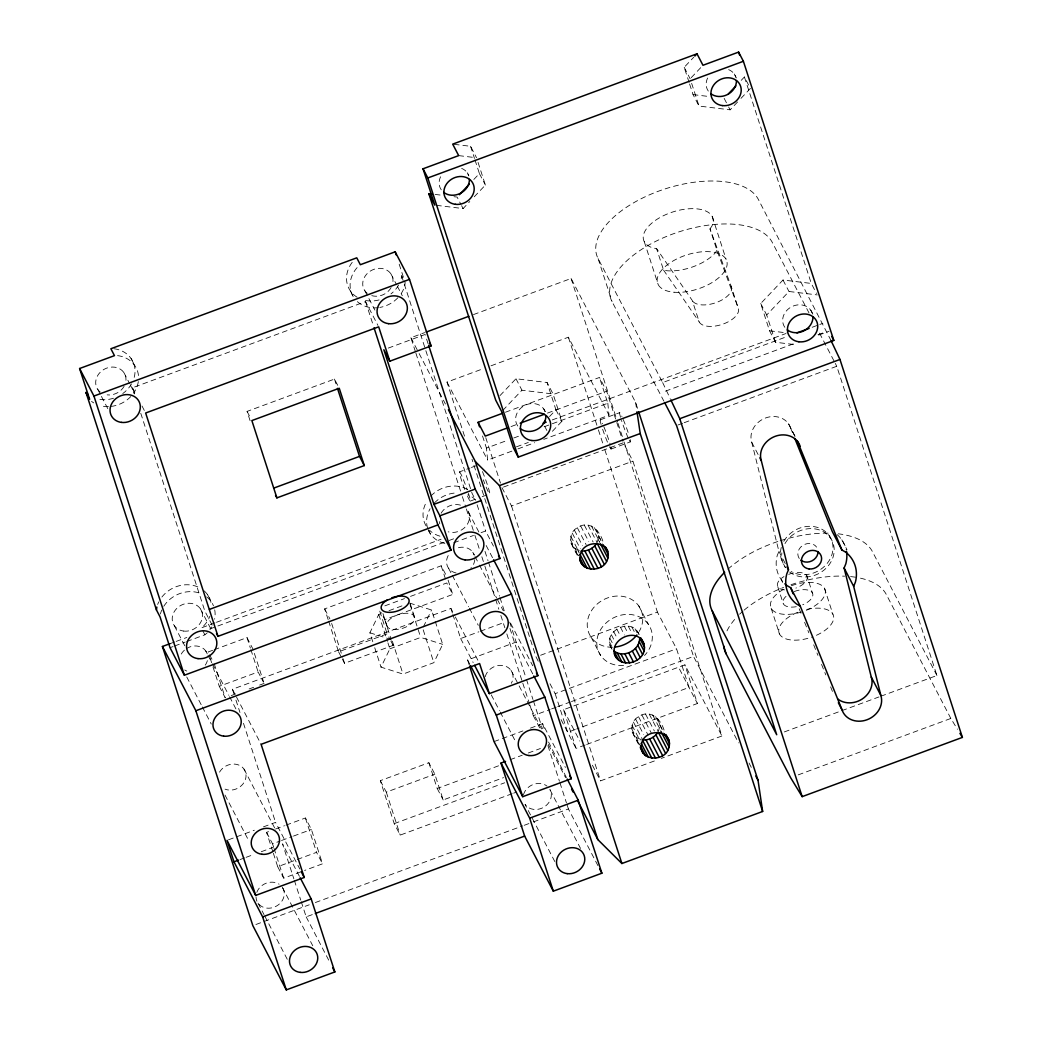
<?xml version="1.0" encoding="UTF-8"?>
<svg xmlns="http://www.w3.org/2000/svg" width="1042" height="1042" viewBox="0 0 1042 1042"><rect width="100%" height="100%" fill="white"/><g stroke="black" fill="none" stroke-linecap="round" stroke-linejoin="round"><path stroke-width="0.75" stroke-dasharray="5 3.75" d="M401.235 278.657L401.587 275.778L405.169 282.656L404.817 285.547A28.538 24.747 -27.5 0 1 400.623 294.417M578.427 555.451C572.071 547.597 565.702 534.598 577.294 527.708C589.485 519.45 600.531 530.886 603.318 542.882M597.392 541.879L598.707 536.278L596.701 530.052M611.563 648.528C600.856 632.116 631.4 616.03 638.902 634.07M639.632 744.418C633.275 736.564 626.919 723.565 638.499 716.675C650.69 708.417 661.748 719.866 664.522 731.849M657.906 719.019L659.925 725.245L658.596 730.846M795.007 436.442L790.591 427.962A20.762 18.001 -27.5 0 0 765.609 417.959A20.762 18.001 -27.5 0 0 751.751 442.329L778.934 551.387L777.215 555.542A36.327 31.494 -27.5 0 0 782.907 581.775M372.789 641.755L369.884 632.794L378.741 614.467L381.672 613.386M409.571 603.071L431.557 609.987L442.681 644.347L433.837 662.673L403.007 674.07L381.02 667.154L389.864 648.827L387.924 642.862M423.391 626.906L431.557 609.987M710.006 228.875L711.855 226.192A36.327 17.922 -17.9 0 0 669.876 212.972A36.327 17.922 -17.9 0 0 652.995 247.957L656.603 248.621L692.266 300.474L699.221 321.952A20.762 10.238 -17.9 0 0 723.422 323.945A20.762 10.238 -17.9 0 0 738.062 307.585L731.106 286.107L710.006 228.875L716.961 250.354L738.062 307.585M716.961 250.354L715.138 252.985A36.327 17.922 -17.9 0 1 667.075 270.764L663.559 270.099L656.603 248.621M473.836 179.458L479.411 173.571L474.996 159.934M436.377 205.326L463.104 208.556L469.786 201.51M474.24 196.808L485.39 185.046L478.031 162.318M689.114 82.461L684.203 67.313L693.803 57.18M691.237 77.655L702.972 65.281M741.214 80.351L744.418 76.978L750.383 88.453L739.729 99.706M689.596 83.985L693.034 94.588L699.013 106.063L730.129 109.827L738.661 100.827M499.978 395.621L515.972 378.754L547.089 382.518L553.068 393.98L561.899 421.268L551.231 432.521M502.752 410.47L521.938 390.216L553.068 393.98M549.525 416.54L555.92 409.793L547.089 382.518M793.405 344.433L775.522 342.271L769.543 330.796L760.712 303.522L782.998 280.011L811.288 283.437L816.511 293.479M775.522 342.271L766.691 314.997L788.976 291.486L817.267 294.912M186.7 641.52L204.883 634.799L207.332 632.755M134.496 393.928L132.503 387.767L365.547 301.594L377.959 325.43M415.393 351.61L410.9 337.725L424.628 332.645M473.459 314.593L571.107 278.488L635.62 402.394L638.121 410.118M388.262 348.093L425.11 334.469L426.113 337.556M250.093 420.681L247.084 411.395L334.469 379.08L338.572 386.96M464.511 436.129L447.005 382.088L483.423 368.621M491.003 365.807L568.385 337.204L608.997 415.224L543.755 439.346M505.409 412.241L599.476 377.451L606.639 391.219L622.842 441.248M511.062 426.569L518.642 423.755M547.467 413.101L606.639 391.219M552.286 419.913L785.902 333.531M831.073 340.669L758.355 199.413A85.626 42.24 -17.9 0 0 658.531 191.181A85.626 42.24 -17.9 0 0 598.134 258.663L662.647 382.57L786.241 336.879M812.174 327.279L818.283 325.026M819.807 324.466L822.854 323.333M511.896 451.121L487.63 460.108L486.445 448.099L507.688 440.245M513.758 438.005L522.863 434.644M544.093 426.79L607.825 403.228L599.476 377.451M665.421 391.167L795.124 343.209M818.009 334.743L825.642 331.929M516.428 446.849L528.307 442.459M818.647 335.107L829.041 331.265M517.965 448.881L534.663 442.707M464.797 489.506A15.565 1.12 69.7 0 1 459.509 471.883L469.916 468.027M471.401 467.48L477.379 465.266M600.244 419.835L619.664 412.658M503.481 487.083L623.337 442.759L632.898 461.124L721.924 735.978L661.24 758.42M470.268 501.098L476.246 498.884M482.212 496.669L489.688 493.908M611.068 449.037L630.475 441.847M678.082 424.954L682.653 423.26M684.177 422.7L836.765 366.276L936.927 675.503L880.477 696.382M501.957 487.643L511.518 505.995L632.898 461.124M214.952 622.856L201.301 627.909L203.737 625.864A28.538 24.747 -27.5 0 0 209.872 616.239M216.475 622.295L441.105 539.235M170.041 643.669L174.613 641.976M176.15 641.416L186.818 637.47M209.689 629.016L447.513 541.072M449.037 540.511L453.609 538.818M170.028 647.681L173.063 646.561M174.574 646.001L185.176 642.08M453.791 542.752L473.485 535.471M481.065 532.67L485.611 530.99L493.491 546.138M212.633 650.312L208.153 651.966L209.598 656.447M214.131 649.752L246.993 637.6L252.959 649.075L263.613 681.937M328.152 619.612L324.674 608.88L441.196 565.793L446.419 575.835M384.824 605.871L404.465 598.616M410.509 596.376L446.757 582.973L452.736 594.448L384.758 619.586L381.02 612.409M389.018 610.677L403.697 605.246M212.985 666.906L219.276 686.326L258.116 671.96L263.352 682.002M233.955 693.894L232.444 689.257L450.925 608.463L454.599 615.535M328.647 621.149L338.585 651.823L387.129 633.875L390.125 639.619M231.233 695.587L235.713 693.933M249.155 688.957L253.636 687.303M259.614 685.089L264.095 683.435M342.31 659L344.55 663.298L393.108 645.35L391.636 640.804M389.864 648.827L420.694 637.43L442.681 644.347M452.866 614.48L460.655 638.538L478.864 631.804M480.388 631.244L504.654 622.269M469.108 664.627L467.611 660.003L516.168 642.054L533.074 674.539M540.59 655.262L657.411 612.071L676.532 648.788L689.049 687.433L576.773 728.944M550.007 683.773L555.152 693.659L676.532 648.788M529.818 704.874L533.309 715.672L550.098 709.459M551.622 708.899L556.207 707.205M557.731 706.645L569.935 702.126M571.459 701.566L693.529 656.421L738.531 742.881M585.135 745.017L576.031 748.377L563.514 709.732L684.894 664.848L721.924 735.978M512.182 793.691L400.206 835.098L394.228 823.623L380.317 780.666L428.861 762.718L434.84 774.193L443.189 799.956L503.599 777.619M228.537 839.787L254.326 830.24M263.431 826.879L275.57 822.385L299.822 868.989M494.051 741.604L522.876 730.95M530.456 728.137L542.595 723.656L565.389 767.433M272.874 851.77L266.583 832.35L269.565 831.242M275.544 829.028L284.505 825.72M286.003 825.16L305.423 817.983L311.389 829.458L322.525 863.818L304.59 870.448M380.317 780.666L386.295 792.141L434.84 774.193M575.262 729.517L567.669 732.318L555.152 693.659M266.583 832.35L272.548 843.825L280.024 841.063M281.509 840.503L291.968 836.635M293.466 836.088L311.389 829.458M240.038 859.572L244.596 857.892M246.107 857.332L253.701 854.518M261.281 851.718L273.421 847.224M510.111 759.709L522.237 755.229M528.307 752.988L540.446 748.495M428.861 762.718L437.21 788.494L499.144 765.596M586.659 744.457L697.411 703.506L684.894 664.848M273.356 853.255L277.706 866.71L316.547 852.343L322.525 863.818M394.228 823.623L504.693 782.776M277.706 866.71L283.685 878.172L303.105 870.995M513.693 793.131L516.728 792.011M592.403 765.219L600.544 780.862L655.171 760.673M255.889 924.514L309.253 904.795M315.348 902.541L522.693 825.876M524.217 825.303L531.837 822.49M533.361 821.93L568.424 808.957L598.16 866.071M784.339 731.927L878.94 696.942M301.242 901.669L306.179 916.869L313.759 914.068M798.25 774.87L950.838 718.459L957.442 729.283M693.034 94.588L708.599 96.463M454.182 144.317L470.58 146.297L476.546 157.772M458.675 155.61L475.061 157.589M435.126 194.424L441.417 195.18M453.986 196.704L457.125 197.081L460.864 204.258M769.543 330.796L787.426 332.958M574.741 548.392L580.003 550.658M641.208 739.625L635.959 737.358M369.884 632.794L390.411 639.254M663.559 270.099L699.221 321.952M734.284 74.008L736.329 77.942M724.151 98.352L727.889 105.529M728.632 106.961L730.129 109.827M684.203 67.313L690.169 78.788M810.793 310.229L812.838 314.163M809.022 312.965L772.265 242.369A85.626 42.24 -17.9 0 0 672.442 234.124A85.626 42.24 -17.9 0 0 612.045 301.607L663.806 401.027M819.52 333.14L834.525 361.965M835.267 363.397L836.765 366.276M782.998 280.011L788.976 291.486M760.712 303.522L766.691 314.997M936.927 675.503L872.428 551.596A85.626 42.24 -17.9 0 0 838.315 533.817M950.838 718.459L886.338 594.539A85.626 42.24 -17.9 0 0 858.543 577.763M788.494 423.768L795.111 436.468M841.832 539.769L846.977 549.655M829.25 535.718L830.448 538.011M751.751 442.329L758.368 455.028M778.934 551.387L785.551 564.1M781.213 579.612L782.685 582.439M479.411 173.571L485.39 185.046M467.259 172.751L468.626 175.369M461.606 205.691L463.104 208.556M749.042 763.044L751.282 767.368M555.92 409.793L561.899 421.268M679.488 669.081L697.411 703.506M543.768 408.959L545.135 411.577M638.811 605.975L648.358 624.34M544.614 426.165L546.855 430.463M594.396 527.656L602.484 543.195M598.707 536.278L602.393 543.338M515.972 378.754L521.938 390.216M591.426 525.963L599.515 541.501M598.29 539.678L599.762 542.504M588.001 525.09L596.819 542.035M584.328 525.103L593.145 542.048M635.073 628.886L637.131 632.82M580.681 526.002L588.769 541.527M631.895 627.063L635.307 633.627M577.294 527.708L586.112 544.653M628.222 626.138L631.634 632.689M574.403 530.117L582.491 545.656M624.288 626.151L627.701 632.702M572.201 533.074L580.29 548.6M620.381 627.102L624.471 634.969M570.847 536.356L578.935 551.895M577.711 550.085L579.183 552.898M570.43 539.769L578.518 555.295M616.747 628.938L620.159 635.49M570.977 543.051L578.336 557.288M613.66 631.517L617.072 638.082M655.613 716.622L663.689 732.161M659.925 725.245L663.598 732.305M611.302 634.682L614.715 641.234M652.644 714.929L660.732 730.468M609.857 638.212L613.269 644.764M649.205 714.07L658.023 731.015M609.401 641.859L612.136 647.095M609.987 645.376L612.032 649.309M645.532 714.07L654.363 731.015M641.885 714.968L651.445 733.321M638.499 716.675L648.059 735.04M635.607 719.084L643.695 734.623M591.179 637.274L600.739 655.639M633.419 722.041L642.237 738.986M632.064 725.336L640.153 740.862M631.647 728.736L639.723 744.262M632.181 732.018L638.811 744.848M390.854 273.746L396.585 284.766M397.302 286.133L402.316 295.772M447.005 382.088L487.63 460.108M410.9 337.725L418.402 352.131M419.144 353.577L445.403 404.009M364.882 290.822L374.912 310.099M486.171 545.5L492.866 558.356M478.838 531.993L467.363 509.955A15.565 13.494 -27.5 0 1 465.722 526.471A15.565 13.494 -27.5 0 1 448.203 531.824M350.464 291.044L354.059 297.934M538.245 661.188L536.044 656.942L472.013 459.288M563.514 709.732L579.808 741.031M561.052 719.605L576.031 748.377M510.684 623.403L532.736 665.773M472.808 552.286L474.292 555.139A14.536 12.595 -27.5 0 0 456.787 548.222M475.035 556.571L478.747 563.709M479.489 565.129L496.591 597.978M497.334 599.397L503.273 610.82M511.062 670.384L541.527 728.931M566.457 777.606L548.561 742.06M533.309 715.672L540.069 728.632M548.313 744.483L565.572 777.619M448.555 568.216L451.525 573.934M452.28 575.353L468.626 606.77M469.369 608.202L478.291 625.33M428.418 530.013L430.567 534.142M550.059 789.927L580.537 848.462M455.328 616.942L479.594 663.546M491.277 694.897L499.444 710.592M500.199 712.025L515.803 742.008M460.655 638.538L473.159 662.543M467.611 660.003L469.825 664.236M554.8 861.539L525.064 804.424A14.536 12.595 -27.5 0 0 543.937 807.12A14.536 12.595 -27.5 0 0 549.902 789.419M390.867 641.051L393.108 645.35M247.084 411.395L250.497 417.959M437.21 788.494L443.189 799.956M324.674 608.88L329.897 618.922M338.585 651.823L341.568 657.567M131.071 358.487L134.652 365.364M132.503 387.767L136.15 394.775M141.999 405.989L144.916 411.603M123.829 372.476L129.56 383.495M130.276 384.876L134.574 393.134M207.579 594.695L211.161 601.573M97.844 389.552L100.722 395.061M101.439 396.442L107.886 408.829M212.138 625.122L204.844 611.094L140.488 412.411M200.338 608.697L211.8 630.723M202.734 630.657L204.883 634.799M232.444 689.257L261.112 744.327M209.65 654.832L213.376 662.009M205.782 651.016L207.267 653.868M208.009 655.301L211.721 662.438M212.464 663.871L228.823 695.274M229.566 696.707L236.247 709.563M219.276 686.326L225.254 697.801L214.118 663.441M174.366 625.76L185.111 646.418M244.036 769.126L275.244 829.093M299.432 876.348L282.525 843.864L293.857 878.849M186.739 676.948L201.601 705.499M202.343 706.932L211.265 724.06M306.179 916.869L329.702 962.066M282.291 887.224L312.756 945.771M224.994 795.059L248.778 840.751M258.038 903.167L263.991 914.589M264.733 916.022L287.774 960.281M637.535 631.452L639.111 634.604M662.647 382.57L670.175 398.474M790.591 427.962L793.626 435.478M799.175 608.775L800.985 613.282M804.619 622.308L808.852 632.82M813.685 644.842L817.931 655.366M821.552 664.379L825.785 674.89M830.63 686.912L832.441 691.419M744.418 76.978L811.288 283.437M691.641 83.334L699.013 106.063M712.233 216.475L726.144 259.419M791.308 585.773A28.538 14.08 -17.9 0 1 824.587 588.522L832.923 614.285M788.729 574.324A15.565 7.685 -17.9 0 1 806.886 575.822L812.447 593.002M777.749 586.594L783.31 603.774M771.171 608.268L779.52 634.031A28.538 14.08 -17.9 0 0 812.799 636.779M644.256 241.601L658.166 284.557M598.134 258.663L612.045 301.607M571.107 278.488L617.58 421.945M618.075 423.495L623.572 440.453M624.08 442.003L693.529 656.421M568.385 337.204L597.9 428.314M598.395 429.851L602.901 443.749M604.894 449.923L657.411 612.071M470.58 146.297L474.501 158.423M511.518 505.995L600.544 780.862M485.754 437.614L500.486 483.097M482.511 435.973L486.445 448.099M426.608 339.106L428.119 343.743M399.177 264.16L403.671 278.032M477.119 504.784L485.611 530.99M401.587 275.778L472.039 493.283L475.621 500.16L473.68 498.128A28.538 24.747 -27.5 0 0 467.845 494.807M509.707 622.113L516.168 642.054M542.595 723.656L545.083 731.328M484.999 551.387L487.995 560.648M488.49 562.185L499.483 596.115M499.978 597.665L504.471 611.55M509.968 628.508L525.963 677.86M526.457 679.41L532.957 699.456M533.452 700.992L542.439 728.762M547.936 745.72L559.437 781.2M559.932 782.737L566.418 802.796M566.926 804.333L568.424 808.957M415.888 353.147L461.867 495.067M462.361 496.617L465.865 507.415M466.36 508.952L474.357 533.634M474.852 535.184L479.346 549.069M481.847 556.78L484.348 564.49M484.843 566.027L498.831 609.231M500.837 615.392L504.836 627.74M506.829 633.914L522.316 681.728M522.823 683.265L529.323 703.324M365.547 301.594L373.531 326.237M448.099 580.133L452.736 594.448M441.196 565.793L445.833 580.107M450.925 608.463L452.384 612.983M423.195 629.811L433.837 662.673M410.144 603.487L414.312 616.369M410.053 604.568L420.694 637.43M334.469 379.08L336.983 386.816M392.365 641.208L403.007 674.07M382.948 613.53L387.129 626.424M384.758 619.586L391.141 639.293M379.77 611.146L387.129 633.875M378.741 614.467L387.442 641.364M374.729 647.733L381.02 667.154M331.643 623.429L342.571 657.163M343.065 658.7L344.55 663.298M386.295 792.141L400.206 835.098M246.993 637.6L250.38 648.059M250.861 649.557L258.116 671.96M305.423 817.983L316.547 852.343M235.961 700.094L239.973 712.467M243.476 723.304L275.57 822.385M294.352 880.373L300.76 900.145M272.548 843.825L273.525 846.807M274.007 848.305L283.685 878.172M210.093 657.945L212.503 665.408M635.62 402.394L636.766 410.183M607.825 403.228L608.997 415.224M612.566 647.225A28.538 24.747 -27.5 0 1 587.935 618.818A28.538 24.747 -27.5 0 1 624.953 596.819A28.538 24.747 -27.5 0 1 639.28 631.348M623.585 665.499A28.538 24.747 -27.5 0 1 597.847 635.841A28.538 24.747 -27.5 0 1 638.446 616.473A28.538 24.747 -27.5 0 1 644.529 655.509M482.459 471.596A15.565 1.12 69.7 0 1 489.766 493.296A15.565 1.12 69.7 0 1 483.267 479.789M630.267 439.659A15.565 1.12 69.7 0 1 629.251 440.141M628.183 437.914A15.565 1.12 69.7 0 1 621.488 420.369M620.537 417.269A15.565 1.12 69.7 0 1 621.97 416.592M623.259 419.535A15.565 1.12 69.7 0 1 628.665 434.136M610.846 446.836A15.565 1.12 69.7 0 1 608.762 445.09M607.473 442.147A15.565 1.12 69.7 0 1 602.068 427.546M601.117 424.446A15.565 1.12 69.7 0 1 602.55 423.768M603.839 426.712A15.565 1.12 69.7 0 1 610.195 444.413M468.444 493.374A15.565 1.12 69.7 0 1 466.686 494.208M459.509 471.883A15.565 1.12 69.7 0 1 467.246 489.805M799.279 558.499A10.381 9 -27.5 0 1 802.731 545.435A10.381 9 -27.5 0 1 816.589 547.115M726.99 630.879A85.626 42.24 -17.9 0 1 735.639 618.336M739.625 614.207A85.626 42.24 -17.9 0 1 742.972 611.133M744.144 610.117A85.626 42.24 -17.9 0 1 783.558 587.428M791.021 584.705A85.626 42.24 -17.9 0 1 844.619 576.174M850.585 576.591A85.626 42.24 -17.9 0 1 857.006 577.463M806.795 609.414A28.538 14.08 -17.9 0 1 833.47 615.666A28.538 14.08 -17.9 0 1 814.18 636.245M779.52 634.031A28.538 14.08 -17.9 0 1 799.657 611.537M783.779 541.319A26.988 23.393 -27.5 0 1 820.471 528.541A26.988 23.393 -27.5 0 1 828.507 561.625A26.988 23.393 -27.5 0 1 791.112 571.511M781.266 547.428A26.988 23.393 -27.5 0 0 784.222 565.311L785.421 567.603A26.988 23.393 -27.5 0 1 781.839 552.885M824.587 588.522A28.538 14.08 -17.9 0 1 804.45 611.016M801.624 611.967A28.538 14.08 -17.9 0 1 771.77 609.218A28.538 14.08 -17.9 0 1 784.626 588.756M784.965 543.611A26.988 23.393 -27.5 0 1 822.62 531.303A26.988 23.393 -27.5 0 1 828.338 565.754A26.988 23.393 -27.5 0 1 789.693 572.058M794.291 591.504A15.565 7.685 -17.9 0 1 812.278 592.716A15.565 7.685 -17.9 0 1 802.718 604.777M796.27 606.705A15.565 7.685 -17.9 0 1 783.91 604.634A15.565 7.685 -17.9 0 1 786.593 595.842M727.915 569.206A85.626 42.24 -17.9 0 1 778.621 541.241M780.158 540.759A85.626 42.24 -17.9 0 1 830.708 533.23M806.886 575.822A15.565 7.685 -17.9 0 1 795.893 588.092M784.548 589.889A15.565 7.685 -17.9 0 1 783.975 576.578M731.106 286.107A20.762 10.238 -17.9 0 1 716.466 302.467A20.762 10.238 -17.9 0 1 692.266 300.474M837.156 534.663A36.327 31.494 -27.5 0 1 846.221 549.785M485.22 676.701A14.536 12.595 -27.5 0 1 504.12 665.76A14.536 12.595 -27.5 0 1 511.309 683.305M523.475 794.799A14.536 12.595 -27.5 0 1 547.011 786.098M207.371 660.641A14.536 12.595 -27.5 0 1 203.828 666.88M186.792 671.048A14.536 12.595 -27.5 0 1 184.747 669.993M181.282 654.037A14.536 12.595 -27.5 0 1 185.346 649.4M186.375 648.671A14.536 12.595 -27.5 0 1 207.254 653.959M219.536 772.148A14.536 12.595 -27.5 0 1 238.761 765.036A14.536 12.595 -27.5 0 1 244.271 782.047A14.536 12.595 -27.5 0 1 225.046 789.146M282.877 888.162A14.536 12.595 -27.5 0 1 273.46 907.426A14.536 12.595 -27.5 0 1 256.032 896.941M256.788 892.421A14.536 12.595 -27.5 0 1 279.074 884.189M474.787 559.632A14.536 12.595 -27.5 0 1 470.854 568.15M456.083 572.983A14.536 12.595 -27.5 0 1 449.701 553.276M784.821 327.305A15.565 13.494 -27.5 0 1 791.764 306.687A15.565 13.494 -27.5 0 1 812.369 313.382M517.796 426.035A15.565 13.494 -27.5 0 1 524.738 405.429A15.565 13.494 -27.5 0 1 545.344 412.111M708.299 91.084A15.565 13.494 -27.5 0 1 708.039 77.251M728.645 69.632A15.565 13.494 -27.5 0 1 735.86 77.16M441.274 189.826A15.565 13.494 -27.5 0 1 441.013 175.981M461.619 168.361A15.565 13.494 -27.5 0 1 468.835 175.903M117.564 355.622A28.538 24.747 -27.5 0 1 138.612 377.595M138.339 381.606A28.538 24.747 -27.5 0 1 133.584 393.16M130.81 396.533A28.538 24.747 -27.5 0 1 111.312 406.393M108.42 406.601A28.538 24.747 -27.5 0 1 99.98 405.585M93.728 402.889A28.538 24.747 -27.5 0 1 91.54 401.378M100.306 392.118A15.565 13.494 -27.5 0 1 106.037 368.373A15.565 13.494 -27.5 0 1 125.795 381.58M124.089 386.322A15.565 13.494 -27.5 0 1 107.17 394.866M214.704 609.87A28.538 24.747 -27.5 0 1 214.613 619.169M211.643 626.945A28.538 24.747 -27.5 0 1 210.106 629.368M160.403 613.972A28.538 24.747 -27.5 0 1 161.784 610.039M163.789 606.288A28.538 24.747 -27.5 0 1 200.819 593.549M206.655 596.871A28.538 24.747 -27.5 0 1 213.493 605.845M204.076 590.814A28.538 24.747 -27.5 0 1 211.474 605.61M157.668 604.451A28.538 24.747 -27.5 0 1 158.801 601.872M161.888 597.04A28.538 24.747 -27.5 0 1 199.699 587.805M367.344 293.388A15.565 13.494 -27.5 0 1 373.687 269.396A15.565 13.494 -27.5 0 1 392.56 284.062M391.115 287.579A15.565 13.494 -27.5 0 1 371.694 295.615M398.578 285.117A28.538 24.747 -27.5 0 1 390.984 293.909M379.106 299.927A28.538 24.747 -27.5 0 1 362.095 299.562M357.172 297.27A28.538 24.747 -27.5 0 1 352.404 262.089M397.836 297.804A28.538 24.747 -27.5 0 1 379.783 307.442M378.35 307.65A28.538 24.747 -27.5 0 1 356.585 300.917M353.173 296.579A28.538 24.747 -27.5 0 1 357.888 266.765M439.815 523.879A15.565 13.494 -27.5 0 1 439.307 521.56M441.131 513.198A15.565 13.494 -27.5 0 1 461.723 505.578M113.982 348.744A28.538 24.747 -27.5 0 1 134.21 377.386M131.539 383.86A28.538 24.747 -27.5 0 1 122.774 393.55M113.5 398.239A28.538 24.747 -27.5 0 1 97.753 399.047M444.869 543.403A28.538 24.747 -27.5 0 1 428.223 529.883M427.676 528.372A28.538 24.747 -27.5 0 1 430.085 508.77M434.397 502.973A28.538 24.747 -27.5 0 1 456.8 492.905M439.932 536.174A28.538 24.747 -27.5 0 1 429.512 530.235M426.1 525.91A28.538 24.747 -27.5 0 1 426.504 501.892M430.815 496.096A28.538 24.747 -27.5 0 1 470.098 491.251M674.031 292.229A36.327 17.922 -17.9 0 0 727.147 264.004A36.327 17.922 -17.9 0 0 675.281 259.719A36.327 17.922 -17.9 0 0 674.031 292.229M393.472 629.485A14.536 7.164 -17.9 0 0 414.716 618.206A14.536 7.164 -17.9 0 0 393.967 616.486A14.536 7.164 -17.9 0 0 393.472 629.485M183.679 631.074A15.565 13.494 -27.5 0 0 201.914 611.849A15.565 13.494 -27.5 0 0 176.45 608.762A15.565 13.494 -27.5 0 0 183.679 631.074"/><path stroke-width="1.5" d="M428.614 345.293L475.191 489.076L481.157 500.551L499.939 558.525L184.369 675.216L170.028 647.681L160.038 616.851L156.456 609.961L156.821 607.082M607.851 558.043C611.967 540.342 583.312 538.87 580.407 554.722C576.291 572.423 604.946 573.895 607.851 558.043L600.505 543.911M618.805 660.276L614.025 651.094C623.806 658.466 639.788 650.338 639.697 638.121L644.477 647.303C645.024 662.999 619.417 669.732 614.298 653.764M669.055 747.01C673.171 729.309 644.529 727.837 641.611 743.688C637.509 761.389 666.151 762.861 669.055 747.01L660.967 731.471M759.839 457.855L761.311 460.681L788.481 569.74L786.775 573.908A36.327 31.494 -27.5 0 0 796.518 603.969L800.256 606.105L842.001 709.784A20.762 18.001 -27.5 0 0 866.983 719.775A20.762 18.001 -27.5 0 0 880.842 695.418L853.672 586.359L844.111 567.994L845.817 563.839A36.327 31.494 -27.5 0 0 846.482 551.153M853.672 586.359L855.378 582.204A36.327 31.494 -27.5 0 0 845.635 552.13L841.897 549.994L832.337 531.641L794.838 438.487M590.71 569.31L581.149 550.944C587.401 551.583 593.732 548.366 596.936 542.973L606.496 561.325M651.914 758.276L642.354 739.924C648.606 740.549 654.949 737.332 658.153 731.94L667.701 750.292M459.353 194.737L469.382 184.16M694.871 56.06L697.007 53.806L702.972 65.281L738.609 52.1L743.389 61.283L833.808 340.434L518.239 457.125L513.459 447.943L501.684 411.59L495.705 400.128L428.835 193.669L431.987 194.046M728.423 93.858L735.886 85.978M545.253 421.046L543.116 423.299L546.177 422.166M697.007 53.806L452.697 144.135L458.675 155.61L423.039 168.791L434.814 205.144L428.835 193.669M423.039 168.791L427.819 177.961L743.389 61.283M87.958 394.488L86.004 392.469L89.599 399.347L79.609 368.516L114.464 355.635L110.869 348.744L356.755 257.83L360.337 264.72L395.178 251.825L409.519 279.373L431.075 345.931L389.812 361.196L383.847 349.721L433.915 504.341L439.893 515.803L451.017 550.163L217.986 636.336L216.515 633.536M79.609 368.516L93.936 396.051L409.519 279.373M426.152 332.085L468.874 316.286M273.629 488.151L359.516 456.396L364.296 465.566L276.898 497.881L275.531 495.263M479.567 426.881L478.096 422.336L502.374 413.361M508.027 427.689L485.259 436.103L478.096 422.336M520.166 423.195L544.432 414.221M796.922 332.919L809.126 328.412M433.915 504.341L475.191 489.076M670.853 399.92L679.762 418.702L839.969 359.464L962.391 737.397L802.171 796.635L790.631 777.697L726.118 653.777L712.207 610.833A85.626 42.24 -17.9 0 1 724.659 572.292M448.399 409.767L475.399 461.645L499.47 485.585L640.218 433.537L637.001 411.746M439.893 515.803L481.157 500.551M209.416 609.401L437.887 524.921L451.017 550.163M300.174 877.755L311.193 898.933L334.847 971.952L286.29 989.9L252.841 925.648L162.422 646.483L170.041 643.669M162.422 646.483L195.87 710.735L511.453 594.057L537.88 675.659L489.323 693.607L474.631 665.356M470.554 665.656L496.279 715.072L544.836 697.124L571.263 778.726L522.719 796.674L494.051 741.604L469.603 666.164M489.323 693.607L479.594 663.546L261.112 744.327L304.238 877.468L255.694 895.417L227.013 840.347L233.981 861.812L238.527 860.132M567.2 779.025L578.219 800.204L601.872 873.209L553.315 891.171L524.647 836.088L501.007 763.083L505.552 761.402M233.981 861.812L262.649 916.895L311.193 898.933M501.007 763.083L529.675 818.152L578.219 800.204M315.283 913.508L524.647 836.088M577.568 800.673L597.821 839.578L621.892 863.518L762.64 811.471L758.042 780.341L638.616 411.655M800.256 606.105L790.709 587.74L786.957 585.604A36.327 31.494 -27.5 0 1 784.834 583.794M959.916 733.334L962.391 737.397M831.763 336.501L833.808 340.434M797.208 440.675L841.897 549.994M844.111 567.994L871.281 677.066L880.842 695.418M787.01 566.926L788.481 569.74M838.328 702.725L842.001 709.784M664.549 402.473L676.558 425.527L776.707 734.74L712.207 610.833M755.789 776.016L758.042 780.341M605.519 547.115L607.72 551.348M603.123 544.758L608.268 554.631M594.748 545.917L604.295 564.282M640.947 638.004L643.891 643.774L644.477 647.303M591.856 548.339L601.416 566.692M639.254 641.768L644.034 650.937M588.47 550.046L598.03 568.398M637.795 645.285L642.575 654.467M584.822 550.931L594.37 569.297M635.451 648.45L640.231 657.632M632.351 651.042L637.131 660.211M579.925 554.318L587.271 568.437M579.899 558.278L584.302 566.744M628.73 652.865L633.497 662.048M579.795 560.114L582.009 564.347M624.809 653.829L629.589 662.999M665.994 734.558L668.938 740.328M664.327 733.724L669.472 743.61M620.889 653.842L625.656 663.012M617.203 652.904L621.983 662.087M655.952 734.897L665.512 753.249M653.06 737.306L662.621 755.658M649.674 739.012L659.234 757.378M646.027 739.911L655.587 758.263M641.13 743.285L648.476 757.404M640.361 745.825L645.519 755.711M429.591 343.065L431.075 345.931M640.27 747.557L643.214 753.314M498.506 555.777L499.939 558.525M493.608 559.788L511.453 594.057M536.409 672.832L537.88 675.659M533.804 675.945L544.836 697.124M569.792 775.899L571.263 778.726M571.563 789.146L573.074 792.037M599.645 868.924L601.872 873.209M301.294 871.815L304.238 877.468M332.632 967.705L334.847 971.952M643.891 643.774C636.962 625.031 605.467 640.999 616.343 657.697M831.073 340.669L839.969 359.464M790.709 587.74L793.118 593.758M738.609 52.1L739.599 55.135M679.762 418.702L802.171 796.635M640.218 433.537L762.64 811.471M427.819 177.961L518.239 457.125M499.47 485.585L621.892 863.518M475.399 461.645L597.821 839.578M395.178 251.825L396.181 254.912M389.812 361.196L378.689 326.836L145.646 413.01L217.986 636.336M374.026 327.774L437.887 524.921M496.279 715.072L522.719 796.674M529.675 818.152L553.315 891.171M364.296 465.566L339.249 388.262L251.864 420.577L276.898 497.881M337.478 388.366L359.516 456.396M93.936 396.051L184.369 675.216M195.87 710.735L255.694 895.417M262.649 916.895L286.29 989.9M86.004 392.469L156.456 609.961M636.883 634.943A28.538 24.747 -27.5 0 1 615.47 647.004M871.281 677.066A20.762 18.001 -27.5 0 1 862.268 698.974A20.762 18.001 -27.5 0 1 837.82 699.052M818.035 551.57A10.381 9 -27.5 0 1 811.965 560.856A10.381 9 -27.5 0 1 800.92 560.218M726.118 653.777A85.626 42.24 -17.9 0 1 723.851 646.209M761.311 460.681A20.762 18.001 -27.5 0 1 775.17 436.324A20.762 18.001 -27.5 0 1 800.152 446.328M391.818 597.795A14.536 7.164 -17.9 0 1 408.959 602.146A14.536 7.164 -17.9 0 1 387.559 612.279A14.536 7.164 -17.9 0 1 387.363 599.892M812.955 316.898A15.565 13.494 -27.5 0 1 803.838 330.835A15.565 13.494 -27.5 0 1 787.283 329.871M545.93 415.628A15.565 13.494 -27.5 0 1 536.812 429.565A15.565 13.494 -27.5 0 1 520.245 428.601M469.421 179.419A15.565 13.494 -27.5 0 1 460.303 193.356A15.565 13.494 -27.5 0 1 443.736 192.392M736.447 80.677A15.565 13.494 -27.5 0 1 727.329 94.627A15.565 13.494 -27.5 0 1 710.761 93.65M809.074 568.932A10.381 9 -27.5 0 0 821.226 556.102A10.381 9 -27.5 0 0 804.255 554.044A10.381 9 -27.5 0 0 809.074 568.932M261.933 854.271A14.536 12.595 -27.5 0 0 278.956 836.322A14.536 12.595 -27.5 0 0 255.186 833.444A14.536 12.595 -27.5 0 0 261.933 854.271M528.958 755.541A14.536 12.595 -27.5 0 0 545.982 737.58A14.536 12.595 -27.5 0 0 522.211 734.701A14.536 12.595 -27.5 0 0 528.958 755.541M223.678 736.16A14.536 12.595 -27.5 0 0 240.689 718.212A14.536 12.595 -27.5 0 0 216.931 715.333A14.536 12.595 -27.5 0 0 223.678 736.16M567.213 873.639A14.536 12.595 -27.5 0 0 584.236 855.69A14.536 12.595 -27.5 0 0 560.466 852.812A14.536 12.595 -27.5 0 0 567.213 873.639M300.187 972.381A14.536 12.595 -27.5 0 0 317.211 954.42A14.536 12.595 -27.5 0 0 293.44 951.554A14.536 12.595 -27.5 0 0 300.187 972.381M490.704 637.43A14.536 12.595 -27.5 0 0 507.728 619.482A14.536 12.595 -27.5 0 0 483.957 616.603A14.536 12.595 -27.5 0 0 490.704 637.43M531.889 440.532A15.565 13.494 -27.5 0 0 550.124 421.294A15.565 13.494 -27.5 0 0 524.66 418.207A15.565 13.494 -27.5 0 0 531.889 440.532M798.914 341.789A15.565 13.494 -27.5 0 0 817.149 322.551A15.565 13.494 -27.5 0 0 791.686 319.477A15.565 13.494 -27.5 0 0 798.914 341.789M455.38 204.31A15.565 13.494 -27.5 0 0 473.615 185.072A15.565 13.494 -27.5 0 0 448.151 181.998A15.565 13.494 -27.5 0 0 455.38 204.31M722.406 105.581A15.565 13.494 -27.5 0 0 740.641 86.343A15.565 13.494 -27.5 0 0 715.177 83.269A15.565 13.494 -27.5 0 0 722.406 105.581M198.019 658.622A15.565 13.494 -27.5 0 0 216.254 639.384A15.565 13.494 -27.5 0 0 190.79 636.297A15.565 13.494 -27.5 0 0 198.019 658.622M388.536 323.671A15.565 13.494 -27.5 0 0 406.771 304.433A15.565 13.494 -27.5 0 0 381.307 301.346A15.565 13.494 -27.5 0 0 388.536 323.671M121.51 422.401A15.565 13.494 -27.5 0 0 139.732 403.163A15.565 13.494 -27.5 0 0 114.281 400.089A15.565 13.494 -27.5 0 0 121.51 422.401M465.045 559.88A15.565 13.494 -27.5 0 0 483.28 540.642A15.565 13.494 -27.5 0 0 457.816 537.568A15.565 13.494 -27.5 0 0 465.045 559.88"/></g></svg>
